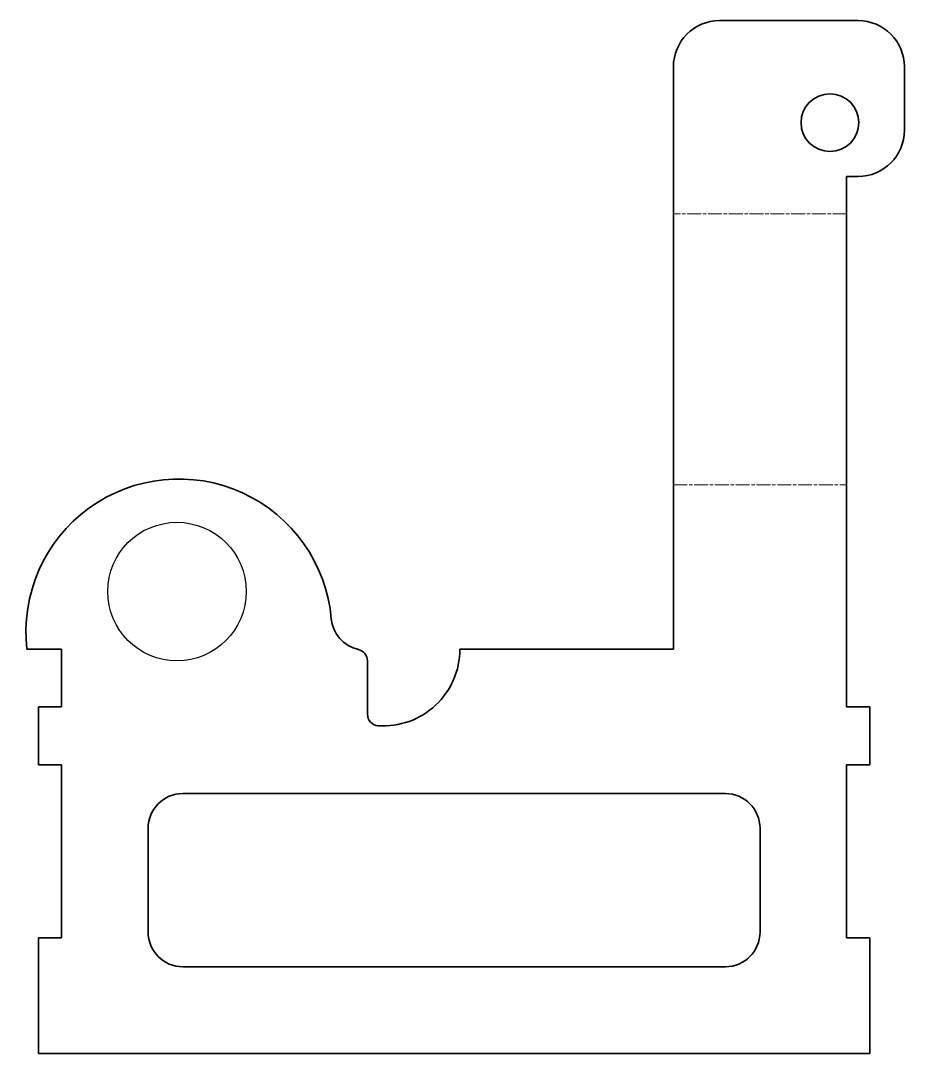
# Model space of a CAD drawing. Header units: inches. Extents: x -1 to 152, y 0 to 179.
import ezdxf

# ---------------------------------------------------------------- set-up
doc = ezdxf.new("R2010")
doc.units = ezdxf.units.IN
doc.header["$MEASUREMENT"] = 0
doc.linetypes.add('Chain', pattern=[13.68, 9.12, -1.14, 2.28, -1.14])
doc.layers.add('SIMUMAK Bend Centerline (ISO)', color=7, linetype='Chain', lineweight=9)
doc.layers.add('SIMUMAK Visible (ISO)', color=7, linetype='Continuous', lineweight=35)

# ---------------------------------------------------------------- blocks, each defined once
blk = doc.blocks.new('CD-IND-30-MEDB-01')
blk.add_circle((26, 80), 12)
at = {"layer": 'SIMUMAK Bend Centerline (ISO)', "ltscale": 0.263158}
for p, q in [((142, 145.42), (112, 145.42)), ((112, 98.47), (142, 98.47))]:
    blk.add_line(p, q, dxfattribs=at)
at = {"layer": 'SIMUMAK Visible (ISO)'}
for p, q in [((120, 178.9), (144, 178.9)), ((112, 70), (112, 170.9)), ((152, 170.9), (152, 159.9)), ((142, 151.9), (142, 60)), ((144, 151.9), (142, 151.9)), ((0, 70), (6, 70)), ((6, 60), (6, 70)), ((112, 70), (75, 70)), ((59, 58.74), (59, 68)), ((2, 60), (2, 50)), ((6, 60), (2, 60)), ((146, 60), (142, 60)), ((146, 50), (146, 60)), ((2, 50), (6, 50)), ((6, 20), (6, 50)), ((142, 50), (146, 50)), ((142, 20), (142, 50)), ((27, 45), (121, 45)), ((21, 21), (21, 39)), ((127, 39), (127, 21)), ((2, 20), (2, 0)), ((6, 20), (2, 20)), ((146, 20), (142, 20)), ((146, 0), (146, 20)), ((121, 15), (27, 15)), ((2, 0), (146, 0))]:
    blk.add_line(p, q, dxfattribs=at)
blk.add_circle((139.11, 161.23), 5, dxfattribs=at)
at = {"layer": 'SIMUMAK Visible (ISO)', "extrusion": (0, 0, -1)}
for centre, radius, start, end in [((-120, 170.9), 8, 0, 90), ((-144, 170.9), 8, 90, 180), ((-144, 159.9), 8, 180, 270), ((-57, 68), 2, 102.3235, 180), ((-61.72, 70), 13.28, 180, 273.6529)]:
    blk.add_arc(centre, radius, start, end, dxfattribs=at)
at = {"layer": 'SIMUMAK Visible (ISO)'}
for centre, radius, start, end in [((26.33, 73), 26.5, 4.9701, 186.5002), ((58.71, 75.82), 6, 184.9701, 257.6765), ((61, 58.74), 2, 180, 266.3471), ((27, 39), 6, 90, 180), ((121, 39), 6, 0, 90), ((27, 21), 6, 180, 270), ((121, 21), 6, 270, 0)]:
    blk.add_arc(centre, radius, start, end, dxfattribs=at)

msp = doc.modelspace()

# ---------------------------------------------------------------- block references
msp.add_blockref('CD-IND-30-MEDB-01', (0, 0))

doc.saveas('drawing.dxf')
